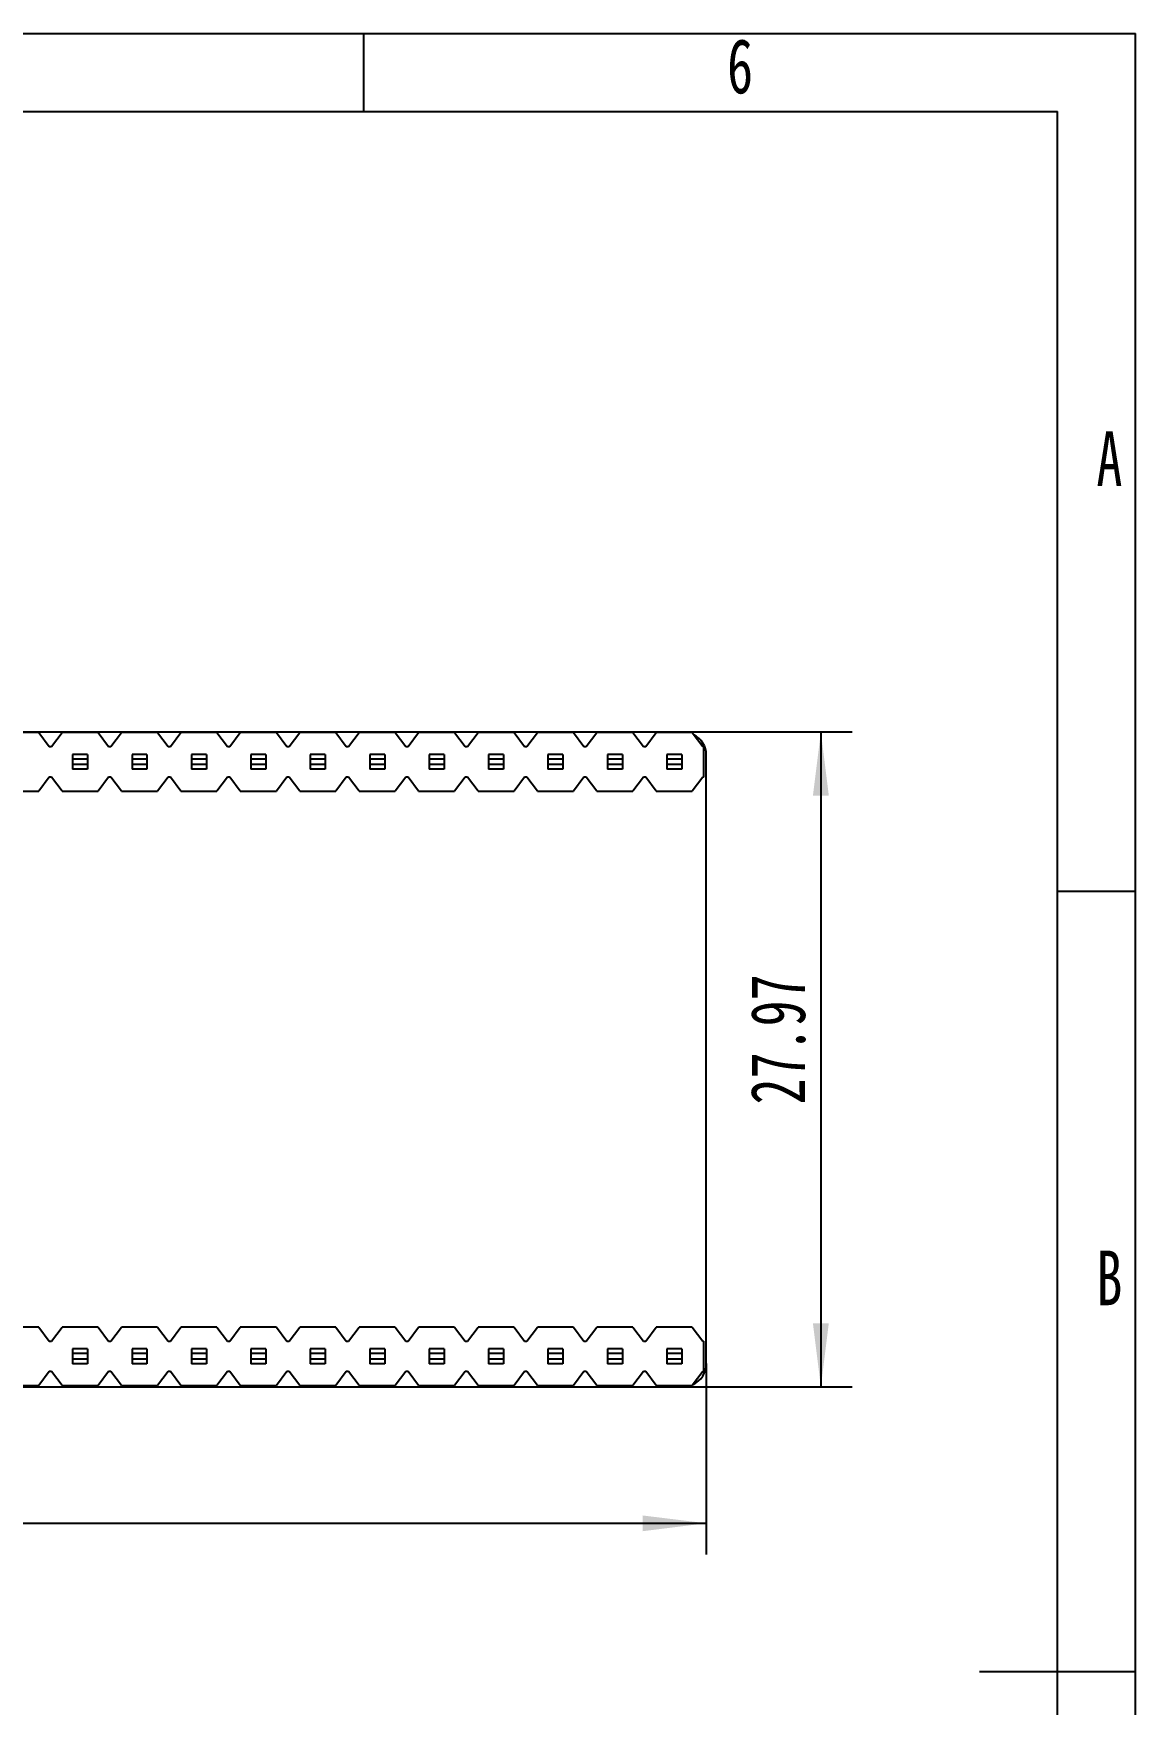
# Model space of a CAD drawing. Header units: millimetres. Extents: x 0 to 297, y 0 to 210.
# Drawn here: x 226.3 to 297, y 102.9 to 210 of the extents above; entities that cross this region are included whole.
import ezdxf

# ---------------------------------------------------------------- set-up
doc = ezdxf.new("R2010")
doc.units = ezdxf.units.MM
doc.linetypes.add('CENTERX2', pattern=[20.32, 12.7, -2.54, 2.54, -2.54])
doc.layers.add('图框', color=7, linetype='Continuous')
doc.styles.add('SLDTEXTSTYLE0', font='TXT', dxfattribs={"width": 0.7})
doc.dimstyles.new('SLDDIMSTYLE2', dxfattribs={"dimtxt": 3.5, "dimasz": 4.08, "dimexe": 0, "dimexo": 0.0625, "dimgap": 0.875, "dimtad": 2, "dimlfac": 0.666667, "dimrnd": 1e-09, "dimzin": 12, "dimdsep": 46, "dimtxsty": 'SLDTEXTSTYLE0', "dimsah": 1, "dimcen": 0.09, "dimadec": 0, "dimazin": 3, "dimtfac": 1, "dimtofl": 0, "dimtmove": 0, "dimatfit": 3, "dimfxl": 0, "dimfrac": 2, "dimtolj": 1, "dimtzin": 12, "dimarcsym": 0})

# ---------------------------------------------------------------- blocks, each defined once
blk = doc.blocks.new('_D_8')
at = {"layer": '图框'}
for p, q in [((166.01, 124.75), (166.01, 112.52)), ((269.47, 124.75), (269.47, 112.52)), ((166.01, 114.52), (269.47, 114.52))]:
    blk.add_line(p, q, dxfattribs=at)
for points in [[(166.01, 114.52), (170.09, 114.01), (170.09, 115.02)], [(269.47, 114.52), (265.39, 115.02), (265.39, 114.01)]]:
    blk.add_solid(points, dxfattribs=at)
at = {"layer": '图框', "insert": (214.02, 119.03), "char_height": 3.5, "attachment_point": 1, "style": 'SLDTEXTSTYLE0'}
blk.add_mtext('68.97', dxfattribs=at)
blk = doc.blocks.new('_D_9')
at = {"layer": '图框'}
for p, q in [((267.99, 165.23), (278.82, 165.23)), ((276.82, 165.23), (276.82, 123.26)), ((267.99, 123.26), (278.82, 123.26))]:
    blk.add_line(p, q, dxfattribs=at)
for points in [[(276.82, 165.23), (276.31, 161.15), (277.33, 161.15)], [(276.82, 123.26), (277.33, 127.34), (276.31, 127.34)]]:
    blk.add_solid(points, dxfattribs=at)
at = {"layer": '图框', "insert": (272.31, 141.36), "char_height": 3.5, "attachment_point": 1, "rotation": 90, "style": 'SLDTEXTSTYLE0'}
blk.add_mtext('27.97', dxfattribs=at)

msp = doc.modelspace()

# ---------------------------------------------------------------- linework, layer by layer
at = {"color": 7, "linetype": 'Continuous', "lineweight": 25}
for p, q in [((267.991, 165.226), (167.491, 165.226)), ((226.666, 165.193), (224.356, 165.193)), ((226.666, 165.193), (227.341, 164.293)), ((227.491, 164.293), (228.166, 165.193)), ((230.476, 165.193), (228.166, 165.193)), ((230.476, 165.193), (231.151, 164.293)), ((231.301, 164.293), (231.976, 165.193)), ((234.286, 165.193), (231.976, 165.193)), ((234.286, 165.193), (234.961, 164.293)), ((235.111, 164.293), (235.786, 165.193)), ((238.096, 165.193), (235.786, 165.193)), ((238.096, 165.193), (238.771, 164.293)), ((238.921, 164.293), (239.596, 165.193)), ((241.906, 165.193), (239.596, 165.193)), ((241.906, 165.193), (242.581, 164.293)), ((242.731, 164.293), (243.406, 165.193)), ((245.716, 165.193), (243.406, 165.193)), ((245.716, 165.193), (246.391, 164.293)), ((246.541, 164.293), (247.216, 165.193)), ((249.526, 165.193), (247.216, 165.193)), ((249.526, 165.193), (250.201, 164.293)), ((250.351, 164.293), (251.026, 165.193)), ((253.336, 165.193), (251.026, 165.193)), ((253.336, 165.193), (254.011, 164.293)), ((254.161, 164.293), (254.836, 165.193)), ((257.146, 165.193), (254.836, 165.193)), ((257.146, 165.193), (257.821, 164.293)), ((257.971, 164.293), (258.646, 165.193)), ((260.956, 165.193), (258.646, 165.193)), ((260.956, 165.193), (261.631, 164.293)), ((261.781, 164.293), (262.456, 165.193)), ((264.766, 165.193), (262.456, 165.193)), ((264.766, 165.193), (265.441, 164.293)), ((265.591, 164.293), (266.266, 165.193)), ((268.576, 165.193), (266.266, 165.193)), ((268.576, 165.193), (269.251, 164.293)), ((227.341, 164.293), (227.491, 164.293)), ((231.151, 164.293), (231.301, 164.293)), ((234.961, 164.293), (235.111, 164.293)), ((238.771, 164.293), (238.921, 164.293)), ((242.581, 164.293), (242.731, 164.293)), ((246.391, 164.293), (246.541, 164.293)), ((250.201, 164.293), (250.351, 164.293)), ((254.011, 164.293), (254.161, 164.293)), ((257.821, 164.293), (257.971, 164.293)), ((261.631, 164.293), (261.781, 164.293)), ((265.441, 164.293), (265.591, 164.293)), ((269.251, 164.293), (269.326, 164.293)), ((269.326, 162.343), (269.326, 164.293)), ((229.801, 163.798), (228.841, 163.798)), ((228.841, 163.798), (228.841, 163.498)), ((229.801, 163.498), (228.841, 163.498)), ((228.841, 163.498), (228.841, 163.138)), ((229.801, 163.138), (228.841, 163.138)), ((228.841, 163.138), (228.841, 162.838)), ((229.801, 162.838), (228.841, 162.838)), ((229.801, 163.798), (229.801, 163.498)), ((229.801, 163.498), (229.801, 163.138)), ((229.801, 163.138), (229.801, 162.838)), ((233.611, 163.798), (232.651, 163.798)), ((232.651, 163.798), (232.651, 163.498)), ((233.611, 163.498), (232.651, 163.498)), ((232.651, 163.498), (232.651, 163.138)), ((233.611, 163.138), (232.651, 163.138)), ((232.651, 163.138), (232.651, 162.838)), ((233.611, 162.838), (232.651, 162.838)), ((233.611, 163.798), (233.611, 163.498)), ((233.611, 163.498), (233.611, 163.138)), ((233.611, 163.138), (233.611, 162.838)), ((237.421, 163.798), (236.461, 163.798)), ((236.461, 163.798), (236.461, 163.498)), ((237.421, 163.498), (236.461, 163.498)), ((236.461, 163.498), (236.461, 163.138)), ((237.421, 163.138), (236.461, 163.138)), ((236.461, 163.138), (236.461, 162.838)), ((237.421, 162.838), (236.461, 162.838)), ((237.421, 163.798), (237.421, 163.498)), ((237.421, 163.498), (237.421, 163.138)), ((237.421, 163.138), (237.421, 162.838)), ((241.231, 163.798), (240.271, 163.798)), ((240.271, 163.798), (240.271, 163.498)), ((241.231, 163.498), (240.271, 163.498)), ((240.271, 163.498), (240.271, 163.138)), ((241.231, 163.138), (240.271, 163.138)), ((240.271, 163.138), (240.271, 162.838)), ((241.231, 162.838), (240.271, 162.838)), ((241.231, 163.798), (241.231, 163.498)), ((241.231, 163.498), (241.231, 163.138)), ((241.231, 163.138), (241.231, 162.838)), ((245.041, 163.798), (244.081, 163.798)), ((244.081, 163.798), (244.081, 163.498)), ((245.041, 163.498), (244.081, 163.498)), ((244.081, 163.498), (244.081, 163.138)), ((245.041, 163.138), (244.081, 163.138)), ((244.081, 163.138), (244.081, 162.838)), ((245.041, 162.838), (244.081, 162.838)), ((245.041, 163.798), (245.041, 163.498)), ((245.041, 163.498), (245.041, 163.138)), ((245.041, 163.138), (245.041, 162.838)), ((248.851, 163.798), (247.891, 163.798)), ((247.891, 163.798), (247.891, 163.498)), ((248.851, 163.498), (247.891, 163.498)), ((247.891, 163.498), (247.891, 163.138)), ((248.851, 163.138), (247.891, 163.138)), ((247.891, 163.138), (247.891, 162.838)), ((248.851, 162.838), (247.891, 162.838)), ((248.851, 163.798), (248.851, 163.498)), ((248.851, 163.498), (248.851, 163.138)), ((248.851, 163.138), (248.851, 162.838)), ((252.661, 163.798), (251.701, 163.798)), ((251.701, 163.798), (251.701, 163.498)), ((252.661, 163.498), (251.701, 163.498)), ((251.701, 163.498), (251.701, 163.138)), ((252.661, 163.138), (251.701, 163.138)), ((251.701, 163.138), (251.701, 162.838)), ((252.661, 162.838), (251.701, 162.838)), ((252.661, 163.798), (252.661, 163.498)), ((252.661, 163.498), (252.661, 163.138)), ((252.661, 163.138), (252.661, 162.838)), ((256.471, 163.798), (255.511, 163.798)), ((255.511, 163.798), (255.511, 163.498)), ((256.471, 163.498), (255.511, 163.498)), ((255.511, 163.498), (255.511, 163.138)), ((256.471, 163.138), (255.511, 163.138)), ((255.511, 163.138), (255.511, 162.838)), ((256.471, 162.838), (255.511, 162.838)), ((256.471, 163.798), (256.471, 163.498)), ((256.471, 163.498), (256.471, 163.138)), ((256.471, 163.138), (256.471, 162.838)), ((260.281, 163.798), (259.321, 163.798)), ((259.321, 163.798), (259.321, 163.498)), ((260.281, 163.498), (259.321, 163.498)), ((259.321, 163.498), (259.321, 163.138)), ((260.281, 163.138), (259.321, 163.138)), ((259.321, 163.138), (259.321, 162.838)), ((260.281, 162.838), (259.321, 162.838)), ((260.281, 163.798), (260.281, 163.498)), ((260.281, 163.498), (260.281, 163.138)), ((260.281, 163.138), (260.281, 162.838)), ((264.091, 163.798), (263.131, 163.798)), ((263.131, 163.798), (263.131, 163.498)), ((264.091, 163.498), (263.131, 163.498)), ((263.131, 163.498), (263.131, 163.138)), ((264.091, 163.138), (263.131, 163.138)), ((263.131, 163.138), (263.131, 162.838)), ((264.091, 162.838), (263.131, 162.838)), ((264.091, 163.798), (264.091, 163.498)), ((264.091, 163.498), (264.091, 163.138)), ((264.091, 163.138), (264.091, 162.838)), ((267.901, 163.798), (266.941, 163.798)), ((266.941, 163.798), (266.941, 163.498)), ((267.901, 163.498), (266.941, 163.498)), ((266.941, 163.498), (266.941, 163.138)), ((267.901, 163.138), (266.941, 163.138)), ((266.941, 163.138), (266.941, 162.838)), ((267.901, 162.838), (266.941, 162.838)), ((267.901, 163.798), (267.901, 163.498)), ((267.901, 163.498), (267.901, 163.138)), ((267.901, 163.138), (267.901, 162.838)), ((269.472, 124.745), (269.472, 163.745)), ((227.341, 162.343), (226.666, 161.443)), ((227.491, 162.343), (227.341, 162.343)), ((228.166, 161.443), (227.491, 162.343)), ((231.151, 162.343), (230.476, 161.443)), ((231.301, 162.343), (231.151, 162.343)), ((231.976, 161.443), (231.301, 162.343)), ((234.961, 162.343), (234.286, 161.443)), ((235.111, 162.343), (234.961, 162.343)), ((235.786, 161.443), (235.111, 162.343)), ((238.771, 162.343), (238.096, 161.443)), ((238.921, 162.343), (238.771, 162.343)), ((239.596, 161.443), (238.921, 162.343)), ((242.581, 162.343), (241.906, 161.443)), ((242.731, 162.343), (242.581, 162.343)), ((243.406, 161.443), (242.731, 162.343)), ((246.391, 162.343), (245.716, 161.443)), ((246.541, 162.343), (246.391, 162.343)), ((247.216, 161.443), (246.541, 162.343)), ((250.201, 162.343), (249.526, 161.443)), ((250.351, 162.343), (250.201, 162.343)), ((251.026, 161.443), (250.351, 162.343)), ((254.011, 162.343), (253.336, 161.443)), ((254.161, 162.343), (254.011, 162.343)), ((254.836, 161.443), (254.161, 162.343)), ((257.821, 162.343), (257.146, 161.443)), ((257.971, 162.343), (257.821, 162.343)), ((258.646, 161.443), (257.971, 162.343)), ((261.631, 162.343), (260.956, 161.443)), ((261.781, 162.343), (261.631, 162.343)), ((262.456, 161.443), (261.781, 162.343)), ((265.441, 162.343), (264.766, 161.443)), ((265.591, 162.343), (265.441, 162.343)), ((266.266, 161.443), (265.591, 162.343)), ((269.251, 162.343), (268.576, 161.443)), ((269.326, 162.343), (269.251, 162.343)), ((224.356, 161.443), (226.666, 161.443)), ((228.166, 161.443), (230.476, 161.443)), ((231.976, 161.443), (234.286, 161.443)), ((235.786, 161.443), (238.096, 161.443)), ((239.596, 161.443), (241.906, 161.443)), ((243.406, 161.443), (245.716, 161.443)), ((247.216, 161.443), (249.526, 161.443)), ((251.026, 161.443), (253.336, 161.443)), ((254.836, 161.443), (257.146, 161.443)), ((258.646, 161.443), (260.956, 161.443)), ((262.456, 161.443), (264.766, 161.443)), ((266.266, 161.443), (268.576, 161.443)), ((226.666, 127.093), (224.356, 127.093)), ((226.666, 127.093), (227.341, 126.193)), ((227.491, 126.193), (228.166, 127.093)), ((230.476, 127.093), (228.166, 127.093)), ((230.476, 127.093), (231.151, 126.193)), ((231.301, 126.193), (231.976, 127.093)), ((234.286, 127.093), (231.976, 127.093)), ((234.286, 127.093), (234.961, 126.193)), ((235.111, 126.193), (235.786, 127.093)), ((238.096, 127.093), (235.786, 127.093)), ((238.096, 127.093), (238.771, 126.193)), ((238.921, 126.193), (239.596, 127.093)), ((241.906, 127.093), (239.596, 127.093)), ((241.906, 127.093), (242.581, 126.193)), ((242.731, 126.193), (243.406, 127.093)), ((245.716, 127.093), (243.406, 127.093)), ((245.716, 127.093), (246.391, 126.193)), ((246.541, 126.193), (247.216, 127.093)), ((249.526, 127.093), (247.216, 127.093)), ((249.526, 127.093), (250.201, 126.193)), ((250.351, 126.193), (251.026, 127.093)), ((253.336, 127.093), (251.026, 127.093)), ((253.336, 127.093), (254.011, 126.193)), ((254.161, 126.193), (254.836, 127.093)), ((257.146, 127.093), (254.836, 127.093)), ((257.146, 127.093), (257.821, 126.193)), ((257.971, 126.193), (258.646, 127.093)), ((260.956, 127.093), (258.646, 127.093)), ((260.956, 127.093), (261.631, 126.193)), ((261.781, 126.193), (262.456, 127.093)), ((264.766, 127.093), (262.456, 127.093)), ((264.766, 127.093), (265.441, 126.193)), ((265.591, 126.193), (266.266, 127.093)), ((268.576, 127.093), (266.266, 127.093)), ((268.576, 127.093), (269.251, 126.193)), ((227.341, 126.193), (227.491, 126.193)), ((229.801, 125.698), (228.841, 125.698)), ((228.841, 125.698), (228.841, 125.398)), ((229.801, 125.398), (228.841, 125.398)), ((228.841, 125.398), (228.841, 125.038)), ((229.801, 125.698), (229.801, 125.398)), ((229.801, 125.398), (229.801, 125.038)), ((231.151, 126.193), (231.301, 126.193)), ((233.611, 125.698), (232.651, 125.698)), ((232.651, 125.698), (232.651, 125.398)), ((233.611, 125.398), (232.651, 125.398)), ((232.651, 125.398), (232.651, 125.038)), ((233.611, 125.698), (233.611, 125.398)), ((233.611, 125.398), (233.611, 125.038)), ((234.961, 126.193), (235.111, 126.193)), ((237.421, 125.698), (236.461, 125.698)), ((236.461, 125.698), (236.461, 125.398)), ((237.421, 125.398), (236.461, 125.398)), ((236.461, 125.398), (236.461, 125.038)), ((237.421, 125.698), (237.421, 125.398)), ((237.421, 125.398), (237.421, 125.038)), ((238.771, 126.193), (238.921, 126.193)), ((241.231, 125.698), (240.271, 125.698)), ((240.271, 125.698), (240.271, 125.398)), ((241.231, 125.398), (240.271, 125.398)), ((240.271, 125.398), (240.271, 125.038)), ((241.231, 125.698), (241.231, 125.398)), ((241.231, 125.398), (241.231, 125.038)), ((242.581, 126.193), (242.731, 126.193)), ((245.041, 125.698), (244.081, 125.698)), ((244.081, 125.698), (244.081, 125.398)), ((245.041, 125.398), (244.081, 125.398)), ((244.081, 125.398), (244.081, 125.038)), ((245.041, 125.698), (245.041, 125.398)), ((245.041, 125.398), (245.041, 125.038)), ((246.391, 126.193), (246.541, 126.193)), ((248.851, 125.698), (247.891, 125.698)), ((247.891, 125.698), (247.891, 125.398)), ((248.851, 125.398), (247.891, 125.398)), ((247.891, 125.398), (247.891, 125.038)), ((248.851, 125.698), (248.851, 125.398)), ((248.851, 125.398), (248.851, 125.038)), ((250.201, 126.193), (250.351, 126.193)), ((252.661, 125.698), (251.701, 125.698)), ((251.701, 125.698), (251.701, 125.398)), ((252.661, 125.398), (251.701, 125.398)), ((251.701, 125.398), (251.701, 125.038)), ((252.661, 125.698), (252.661, 125.398)), ((252.661, 125.398), (252.661, 125.038)), ((254.011, 126.193), (254.161, 126.193)), ((256.471, 125.698), (255.511, 125.698)), ((255.511, 125.698), (255.511, 125.398)), ((256.471, 125.398), (255.511, 125.398)), ((255.511, 125.398), (255.511, 125.038)), ((256.471, 125.698), (256.471, 125.398)), ((256.471, 125.398), (256.471, 125.038)), ((257.821, 126.193), (257.971, 126.193)), ((260.281, 125.698), (259.321, 125.698)), ((259.321, 125.698), (259.321, 125.398)), ((260.281, 125.398), (259.321, 125.398)), ((259.321, 125.398), (259.321, 125.038)), ((260.281, 125.698), (260.281, 125.398)), ((260.281, 125.398), (260.281, 125.038)), ((261.631, 126.193), (261.781, 126.193)), ((264.091, 125.698), (263.131, 125.698)), ((263.131, 125.698), (263.131, 125.398)), ((264.091, 125.398), (263.131, 125.398)), ((263.131, 125.398), (263.131, 125.038)), ((264.091, 125.698), (264.091, 125.398)), ((264.091, 125.398), (264.091, 125.038)), ((265.441, 126.193), (265.591, 126.193)), ((267.901, 125.698), (266.941, 125.698)), ((266.941, 125.698), (266.941, 125.398)), ((267.901, 125.398), (266.941, 125.398)), ((266.941, 125.398), (266.941, 125.038)), ((267.901, 125.698), (267.901, 125.398)), ((267.901, 125.398), (267.901, 125.038)), ((269.251, 126.193), (269.326, 126.193)), ((269.326, 124.243), (269.326, 126.193)), ((227.341, 124.243), (226.666, 123.343)), ((227.491, 124.243), (227.341, 124.243)), ((228.166, 123.343), (227.491, 124.243)), ((229.801, 125.038), (228.841, 125.038)), ((228.841, 125.038), (228.841, 124.738)), ((229.801, 124.738), (228.841, 124.738)), ((229.801, 125.038), (229.801, 124.738)), ((231.151, 124.243), (230.476, 123.343)), ((231.301, 124.243), (231.151, 124.243)), ((231.976, 123.343), (231.301, 124.243)), ((233.611, 125.038), (232.651, 125.038)), ((232.651, 125.038), (232.651, 124.738)), ((233.611, 124.738), (232.651, 124.738)), ((233.611, 125.038), (233.611, 124.738)), ((234.961, 124.243), (234.286, 123.343)), ((235.111, 124.243), (234.961, 124.243)), ((235.786, 123.343), (235.111, 124.243)), ((237.421, 125.038), (236.461, 125.038)), ((236.461, 125.038), (236.461, 124.738)), ((237.421, 124.738), (236.461, 124.738)), ((237.421, 125.038), (237.421, 124.738)), ((238.771, 124.243), (238.096, 123.343)), ((238.921, 124.243), (238.771, 124.243)), ((239.596, 123.343), (238.921, 124.243)), ((241.231, 125.038), (240.271, 125.038)), ((240.271, 125.038), (240.271, 124.738)), ((241.231, 124.738), (240.271, 124.738)), ((241.231, 125.038), (241.231, 124.738)), ((242.581, 124.243), (241.906, 123.343)), ((242.731, 124.243), (242.581, 124.243)), ((243.406, 123.343), (242.731, 124.243)), ((245.041, 125.038), (244.081, 125.038)), ((244.081, 125.038), (244.081, 124.738)), ((245.041, 124.738), (244.081, 124.738)), ((245.041, 125.038), (245.041, 124.738)), ((246.391, 124.243), (245.716, 123.343)), ((246.541, 124.243), (246.391, 124.243)), ((247.216, 123.343), (246.541, 124.243)), ((248.851, 125.038), (247.891, 125.038)), ((247.891, 125.038), (247.891, 124.738)), ((248.851, 124.738), (247.891, 124.738)), ((248.851, 125.038), (248.851, 124.738)), ((250.201, 124.243), (249.526, 123.343)), ((250.351, 124.243), (250.201, 124.243)), ((251.026, 123.343), (250.351, 124.243)), ((252.661, 125.038), (251.701, 125.038)), ((251.701, 125.038), (251.701, 124.738)), ((252.661, 124.738), (251.701, 124.738)), ((252.661, 125.038), (252.661, 124.738)), ((254.011, 124.243), (253.336, 123.343)), ((254.161, 124.243), (254.011, 124.243)), ((254.836, 123.343), (254.161, 124.243)), ((256.471, 125.038), (255.511, 125.038)), ((255.511, 125.038), (255.511, 124.738)), ((256.471, 124.738), (255.511, 124.738)), ((256.471, 125.038), (256.471, 124.738)), ((257.821, 124.243), (257.146, 123.343)), ((257.971, 124.243), (257.821, 124.243)), ((258.646, 123.343), (257.971, 124.243)), ((260.281, 125.038), (259.321, 125.038)), ((259.321, 125.038), (259.321, 124.738)), ((260.281, 124.738), (259.321, 124.738)), ((260.281, 125.038), (260.281, 124.738)), ((261.631, 124.243), (260.956, 123.343)), ((261.781, 124.243), (261.631, 124.243)), ((262.456, 123.343), (261.781, 124.243)), ((264.091, 125.038), (263.131, 125.038)), ((263.131, 125.038), (263.131, 124.738)), ((264.091, 124.738), (263.131, 124.738)), ((264.091, 125.038), (264.091, 124.738)), ((265.441, 124.243), (264.766, 123.343)), ((265.591, 124.243), (265.441, 124.243)), ((266.266, 123.343), (265.591, 124.243)), ((267.901, 125.038), (266.941, 125.038)), ((266.941, 125.038), (266.941, 124.738)), ((267.901, 124.738), (266.941, 124.738)), ((267.901, 125.038), (267.901, 124.738)), ((269.251, 124.243), (268.576, 123.343)), ((269.326, 124.243), (269.251, 124.243)), ((167.491, 123.264), (267.991, 123.264)), ((224.356, 123.343), (226.666, 123.343)), ((228.166, 123.343), (230.476, 123.343)), ((231.976, 123.343), (234.286, 123.343)), ((235.786, 123.343), (238.096, 123.343)), ((239.596, 123.343), (241.906, 123.343)), ((243.406, 123.343), (245.716, 123.343)), ((247.216, 123.343), (249.526, 123.343)), ((251.026, 123.343), (253.336, 123.343)), ((254.836, 123.343), (257.146, 123.343)), ((258.646, 123.343), (260.956, 123.343)), ((262.456, 123.343), (264.766, 123.343)), ((266.266, 123.343), (268.576, 123.343))]:
    msp.add_line(p, q, dxfattribs=at)
at = {"color": 7, "linetype": 'Continuous', "lineweight": 25, "flags": 128}
for points in [[(268.302, 165.193), (268.28, 165.198), (267.991, 165.226)], [(267.991, 123.264), (268.28, 123.293), (268.468, 123.343)]]:
    msp.add_lwpolyline(points, dxfattribs=at)
at = {"color": 7, "linetype": 'Continuous', "lineweight": 25}
for centre, start, end in [((267.991, 163.745), 0, 62.38612), ((267.991, 124.745), 295.2458, 0)]:
    msp.add_arc(centre, 1.481, start, end, dxfattribs=at)
at = {"layer": '图框'}
for p, q in [((0, 210), (297, 210)), ((247.5, 210), (247.5, 205)), ((297, 0), (297, 210)), ((297, 155), (292, 155))]:
    msp.add_line(p, q, dxfattribs=at)
at = {"layer": '图框', "linetype": 'CENTERX2'}
msp.add_line((247.5, 210), (247.5, 205), dxfattribs=at)
at = {"layer": '图框', "linetype": 'Continuous', "lineweight": 25}
for p in [(5, 205), (292, 5)]:
    msp.add_line(p, (292, 205), dxfattribs=at)
at = {"layer": '图框', "lineweight": 25}
msp.add_line((297, 105), (287, 105), dxfattribs=at)

# ---------------------------------------------------------------- texts
at = {"layer": '图框', "char_height": 3.5, "attachment_point": 2, "style": 'SLDTEXTSTYLE0'}
for s, insert in [('6', (271.639, 209.659)), ('A', (295.32, 184.494)), ('B', (295.32, 131.994))]:
    msp.add_mtext(s, dxfattribs=dict(at, insert=insert))

# ---------------------------------------------------------------- dimensions: what is measured, and where the dimension line sits
at = {"layer": '图框'}
dim = msp.add_linear_dim(base=(276.819, 123.264), p1=(267.991, 165.226), p2=(267.991, 123.264), angle=90, dimstyle='SLDDIMSTYLE2', dxfattribs=at)
dim.commit()
dim.dimension.update_dxf_attribs({"geometry": '_D_9', "text_midpoint": (276.819, 145.192), "dimtype": 160})
dim = msp.add_linear_dim(base=(269.472, 114.516), p1=(166.01, 124.745), p2=(269.472, 124.745), dimstyle='SLDDIMSTYLE2', dxfattribs=at)
dim.commit()
dim.dimension.update_dxf_attribs({"geometry": '_D_8', "text_midpoint": (217.847, 114.516), "dimtype": 160})

doc.saveas('drawing.dxf')
